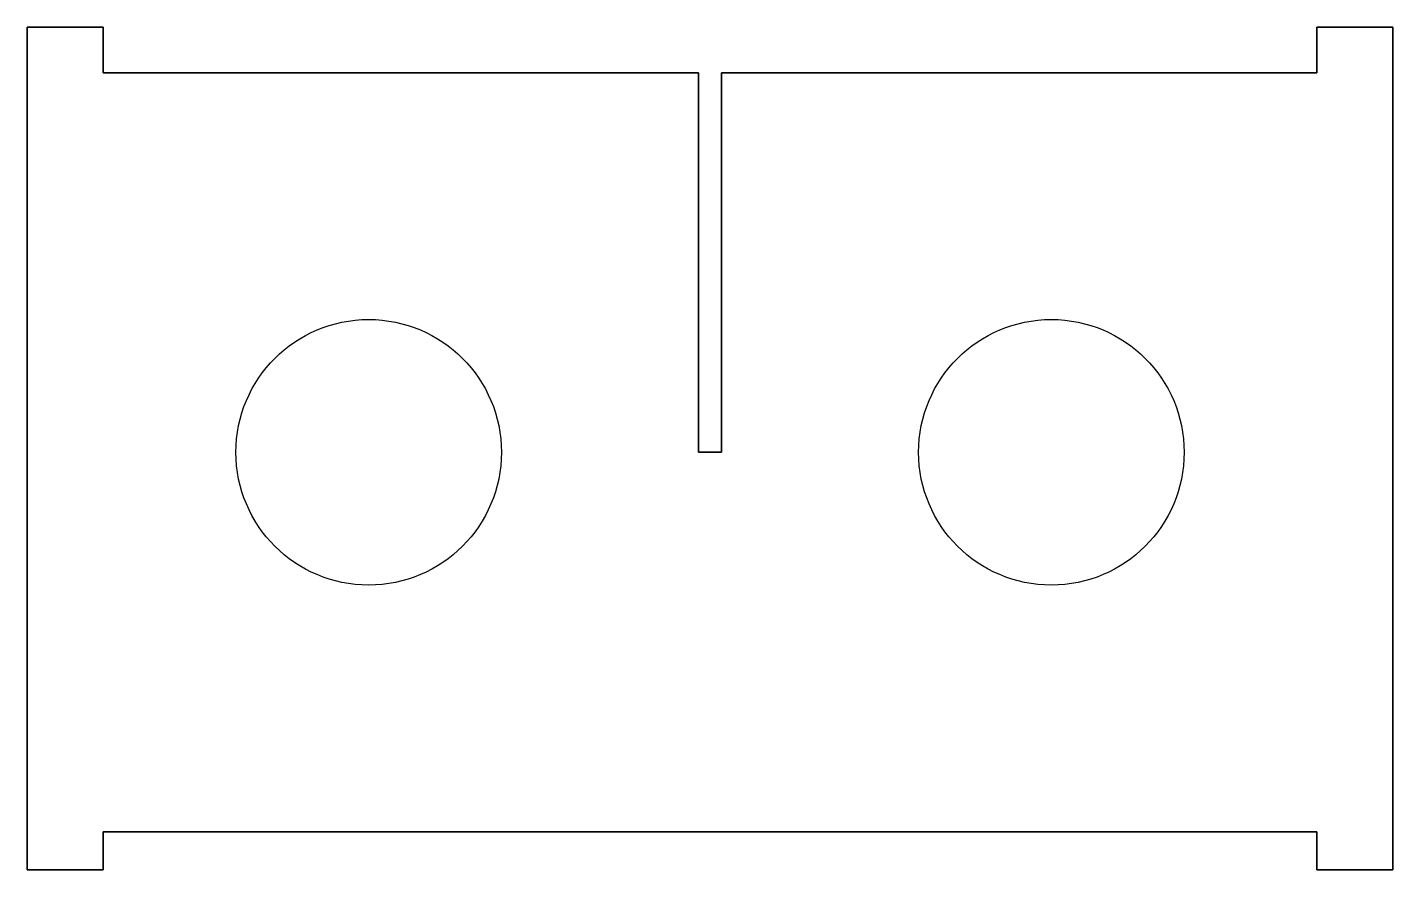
# Model space of a CAD drawing. Header units: millimetres. Extents: x 89 to 269, y 0 to 111.
import ezdxf

# ---------------------------------------------------------------- set-up
doc = ezdxf.new("R2010")
doc.units = ezdxf.units.MM
doc.layers.get('0').update_dxf_attribs({"linetype": 'CONTINUOUS'})

msp = doc.modelspace()

# ---------------------------------------------------------------- linework, layer by layer
for points in [[(259.01, 105), (259.01, 111), (269.01, 111), (269.01, 0), (259.01, 0), (259.01, 5), (99.01, 5), (99.01, 0), (89.01, 0), (89.01, 111), (99.01, 111), (99.01, 105), (177.51, 105), (177.51, 55), (180.51, 55), (180.51, 105)], [(259.01, 111), (259.01, 105), (180.51, 105), (180.51, 55), (177.51, 55), (177.51, 105), (99.01, 105), (99.01, 111), (89.01, 111), (89.01, 0), (99.01, 0), (99.01, 5), (259.01, 5), (259.01, 0), (269.01, 0), (269.01, 111)]]:
    msp.add_lwpolyline(points, close=True)
for centre in [(134.01, 55), (134.01, 55), (224.01, 55), (224.01, 55)]:
    msp.add_circle(centre, 17.5)

doc.saveas('drawing.dxf')
